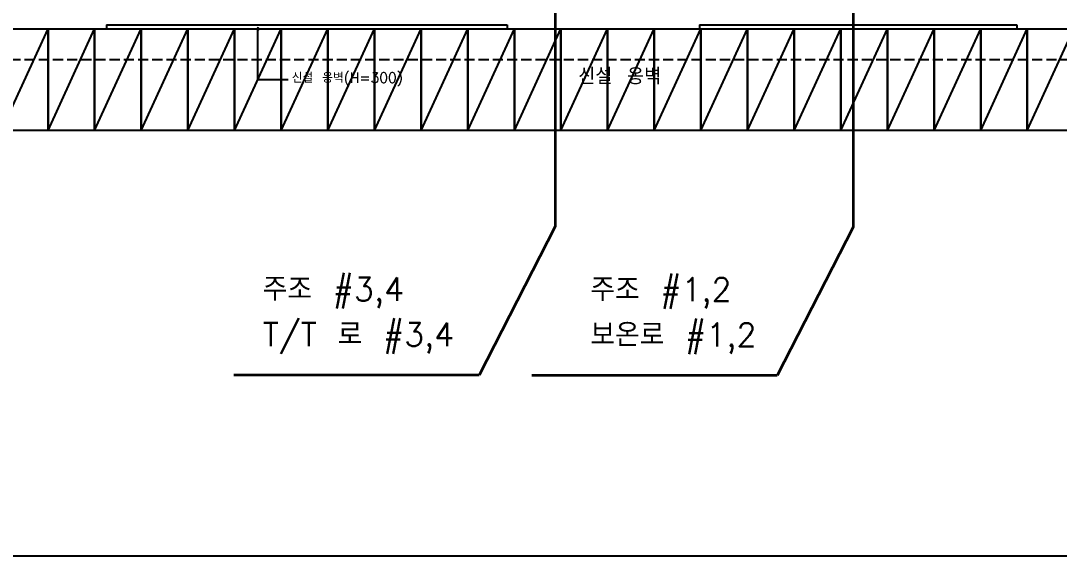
# Model space of a CAD drawing. Header units: millimetres. Extents: x 10462777 to 22643323, y 453826 to 1389191.
# Drawn here: x 11264148 to 11315366, y 540647 to 567033 of the extents above; entities that cross this region are included whole.
import ezdxf
from ezdxf.enums import TextEntityAlignment as Align

# ---------------------------------------------------------------- set-up
doc = ezdxf.new("R2010")
doc.units = ezdxf.units.MM
doc.header["$LTSCALE"] = 200
doc.header["$MEASUREMENT"] = 0
doc.linetypes.add('DASH', pattern=[0.35, 0.25, -0.1])
doc.layers.get('0').update_dxf_attribs({"linetype": 'CONTINUOUS'})
for name, color, linetype in [('253', 253, 'CONTINUOUS'), ('ELE6', 7, 'CONTINUOUS'), ('lea', 7, 'CONTINUOUS'), ('lead', 7, 'CONTINUOUS'), ('park', 8, 'CONTINUOUS'), ('TEXT', 7, 'CONTINUOUS'), ('도면층6', 6, 'CONTINUOUS')]:
    doc.layers.add(name, color=color, linetype=linetype)
doc.styles.add('a1', font='txt.shx ', dxfattribs={"height": 300, "bigfont": ' whgtxt.shx'})
doc.styles.add('HY울릉도L', font='txt.shx ', dxfattribs={"bigfont": ' whgtxt.shx'})

msp = doc.modelspace()

# ---------------------------------------------------------------- linework, layer by layer
at = {"color": 30, "lineweight": 35, "ltscale": 10}
for p, q in [((11305199.97595, 572208.61033), (11305199.97595, 556868.12328)), ((11290500.78729, 571995.17828), (11290500.78729, 556887.43968)), ((11290500.78729, 556887.43968), (11286755.77958, 549568.87585)), ((11305199.97595, 556868.12328), (11301454.96824, 549549.55945)), ((11286755.77958, 549568.87585), (11274653.85745, 549568.87585)), ((11301454.96824, 549549.55945), (11289353.04611, 549549.55945))]:
    msp.add_line(p, q, dxfattribs=at)
at = {"layer": '253'}
for p, q in [((11263191.9773, 561631.90697), (11265491.9773, 566631.90697)), ((11265491.9773, 561631.90697), (11267791.9773, 566631.90697)), ((11267791.9773, 561631.90697), (11270091.9773, 566631.90697)), ((11270091.9773, 561631.90697), (11272391.9773, 566631.90697)), ((11272391.9773, 561631.90697), (11274691.9773, 566631.90697)), ((11274691.9773, 561631.90697), (11276991.9773, 566631.90697)), ((11276991.9773, 561631.90697), (11279291.9773, 566631.90697)), ((11279291.9773, 561631.90697), (11281591.9773, 566631.90697)), ((11281591.9773, 561631.90697), (11283891.9773, 566631.90697)), ((11283891.9773, 561631.90697), (11286191.9773, 566631.90697)), ((11286191.9773, 561631.90697), (11288491.9773, 566631.90697)), ((11288491.9773, 561631.90697), (11290791.9773, 566631.90697)), ((11290791.9773, 561631.90697), (11293091.9773, 566631.90697)), ((11293091.9773, 561631.90697), (11295391.9773, 566631.90697)), ((11295391.9773, 561631.90697), (11297691.9773, 566631.90697)), ((11297691.9773, 561631.90697), (11299991.9773, 566631.90697)), ((11299991.9773, 561631.90697), (11302291.9773, 566631.90697)), ((11302291.9773, 561631.90697), (11304591.9773, 566631.90697)), ((11304591.9773, 561631.90697), (11306891.9773, 566631.90697)), ((11306891.9773, 561631.90697), (11309191.9773, 566631.90697)), ((11309191.9773, 561631.90697), (11311491.9773, 566631.90697)), ((11311491.9773, 561631.90697), (11313791.9773, 566631.90697)), ((11313791.9773, 561631.90697), (11316091.9773, 566631.90697))]:
    msp.add_line(p, q, dxfattribs=at)
at = {"layer": 'ELE6', "ltscale": 10}
for p, q in [((11268381.32522, 566833.38492), (11288131.32522, 566833.38492)), ((11268381.32522, 566833.38492), (11268381.32522, 566633.38492)), ((11268381.32522, 566633.38492), (11288131.32522, 566633.38492)), ((11288131.32522, 566833.38492), (11288131.32522, 566633.38492)), ((11297631.32522, 566833.38492), (11313281.32522, 566833.38492)), ((11297631.32522, 566833.38492), (11297631.32522, 566633.38492)), ((11297631.32522, 566633.38492), (11313281.32522, 566633.38492)), ((11313281.32522, 566833.38492), (11313281.32522, 566633.38492))]:
    msp.add_line(p, q, dxfattribs=at)
at = {"layer": 'lea'}
for start, end in [(29.641184582, 209.641184582), (209.641184582, 29.641184582)]:
    msp.add_arc((11275841.9773, 566631.90697), 48.21429, start, end, dxfattribs=at)
at = {"layer": 'lead'}
for q in [(11275841.9773, 566631.90697), (11277329.33394, 564133.38492)]:
    msp.add_line((11275841.9773, 564133.38492), q, dxfattribs=at)
at = {"layer": 'lead', "color": 4, "linetype": 'DASH', "ltscale": 10}
msp.add_line((11232131.32522, 565133.38492), (11355246.32538, 565133.38492), dxfattribs=at)
at = {"layer": 'park'}
for p, q in [((11263191.9773, 566631.90697), (11265491.9773, 566631.90697)), ((11265491.9773, 566631.90697), (11265491.9773, 561631.90697)), ((11265491.9773, 561631.90697), (11265491.9773, 566631.90697)), ((11265491.9773, 566631.90697), (11267791.9773, 566631.90697)), ((11267791.9773, 566631.90697), (11267791.9773, 561631.90697)), ((11267791.9773, 561631.90697), (11267791.9773, 566631.90697)), ((11267791.9773, 566631.90697), (11270091.9773, 566631.90697)), ((11270091.9773, 566631.90697), (11270091.9773, 561631.90697)), ((11270091.9773, 561631.90697), (11270091.9773, 566631.90697)), ((11270091.9773, 566631.90697), (11272391.9773, 566631.90697)), ((11272391.9773, 566631.90697), (11272391.9773, 561631.90697)), ((11272391.9773, 561631.90697), (11272391.9773, 566631.90697)), ((11272391.9773, 566631.90697), (11274691.9773, 566631.90697)), ((11274691.9773, 566631.90697), (11274691.9773, 561631.90697)), ((11274691.9773, 561631.90697), (11274691.9773, 566631.90697)), ((11274691.9773, 566631.90697), (11276991.9773, 566631.90697)), ((11276991.9773, 566631.90697), (11276991.9773, 561631.90697)), ((11276991.9773, 561631.90697), (11276991.9773, 566631.90697)), ((11276991.9773, 566631.90697), (11279291.9773, 566631.90697)), ((11279291.9773, 566631.90697), (11279291.9773, 561631.90697)), ((11279291.9773, 561631.90697), (11279291.9773, 566631.90697)), ((11279291.9773, 566631.90697), (11281591.9773, 566631.90697)), ((11281591.9773, 566631.90697), (11281591.9773, 561631.90697)), ((11281591.9773, 561631.90697), (11281591.9773, 566631.90697)), ((11281591.9773, 566631.90697), (11283891.9773, 566631.90697)), ((11283891.9773, 566631.90697), (11283891.9773, 561631.90697)), ((11283891.9773, 561631.90697), (11283891.9773, 566631.90697)), ((11283891.9773, 566631.90697), (11286191.9773, 566631.90697)), ((11286191.9773, 566631.90697), (11286191.9773, 561631.90697)), ((11286191.9773, 561631.90697), (11286191.9773, 566631.90697)), ((11286191.9773, 566631.90697), (11288491.9773, 566631.90697)), ((11288491.9773, 566631.90697), (11288491.9773, 561631.90697)), ((11288491.9773, 561631.90697), (11288491.9773, 566631.90697)), ((11288491.9773, 566631.90697), (11290791.9773, 566631.90697)), ((11290791.9773, 566631.90697), (11290791.9773, 561631.90697)), ((11290791.9773, 561631.90697), (11290791.9773, 566631.90697)), ((11290791.9773, 566631.90697), (11293091.9773, 566631.90697)), ((11293091.9773, 566631.90697), (11293091.9773, 561631.90697)), ((11293091.9773, 561631.90697), (11293091.9773, 566631.90697)), ((11293091.9773, 566631.90697), (11295391.9773, 566631.90697)), ((11295391.9773, 566631.90697), (11295391.9773, 561631.90697)), ((11295391.9773, 561631.90697), (11295391.9773, 566631.90697)), ((11295391.9773, 566631.90697), (11297691.9773, 566631.90697)), ((11297691.9773, 566631.90697), (11297691.9773, 561631.90697)), ((11297691.9773, 561631.90697), (11297691.9773, 566631.90697)), ((11297691.9773, 566631.90697), (11299991.9773, 566631.90697)), ((11299991.9773, 566631.90697), (11299991.9773, 561631.90697)), ((11299991.9773, 561631.90697), (11299991.9773, 566631.90697)), ((11299991.9773, 566631.90697), (11302291.9773, 566631.90697)), ((11302291.9773, 566631.90697), (11302291.9773, 561631.90697)), ((11302291.9773, 561631.90697), (11302291.9773, 566631.90697)), ((11302291.9773, 566631.90697), (11304591.9773, 566631.90697)), ((11304591.9773, 566631.90697), (11304591.9773, 561631.90697)), ((11304591.9773, 561631.90697), (11304591.9773, 566631.90697)), ((11304591.9773, 566631.90697), (11306891.9773, 566631.90697)), ((11306891.9773, 566631.90697), (11306891.9773, 561631.90697)), ((11306891.9773, 561631.90697), (11306891.9773, 566631.90697)), ((11306891.9773, 566631.90697), (11309191.9773, 566631.90697)), ((11309191.9773, 566631.90697), (11309191.9773, 561631.90697)), ((11309191.9773, 561631.90697), (11309191.9773, 566631.90697)), ((11309191.9773, 566631.90697), (11311491.9773, 566631.90697)), ((11311491.9773, 566631.90697), (11311491.9773, 561631.90697)), ((11311491.9773, 561631.90697), (11311491.9773, 566631.90697)), ((11311491.9773, 566631.90697), (11313791.9773, 566631.90697)), ((11313791.9773, 566631.90697), (11313791.9773, 561631.90697)), ((11313791.9773, 561631.90697), (11313791.9773, 566631.90697)), ((11313791.9773, 566631.90697), (11316091.9773, 566631.90697)), ((11265491.9773, 561631.90697), (11263191.9773, 561631.90697)), ((11267791.9773, 561631.90697), (11265491.9773, 561631.90697)), ((11270091.9773, 561631.90697), (11267791.9773, 561631.90697)), ((11272391.9773, 561631.90697), (11270091.9773, 561631.90697)), ((11274691.9773, 561631.90697), (11272391.9773, 561631.90697)), ((11276991.9773, 561631.90697), (11274691.9773, 561631.90697)), ((11279291.9773, 561631.90697), (11276991.9773, 561631.90697)), ((11281591.9773, 561631.90697), (11279291.9773, 561631.90697)), ((11283891.9773, 561631.90697), (11281591.9773, 561631.90697)), ((11286191.9773, 561631.90697), (11283891.9773, 561631.90697)), ((11288491.9773, 561631.90697), (11286191.9773, 561631.90697)), ((11290791.9773, 561631.90697), (11288491.9773, 561631.90697)), ((11293091.9773, 561631.90697), (11290791.9773, 561631.90697)), ((11295391.9773, 561631.90697), (11293091.9773, 561631.90697)), ((11297691.9773, 561631.90697), (11295391.9773, 561631.90697)), ((11299991.9773, 561631.90697), (11297691.9773, 561631.90697)), ((11302291.9773, 561631.90697), (11299991.9773, 561631.90697)), ((11304591.9773, 561631.90697), (11302291.9773, 561631.90697)), ((11306891.9773, 561631.90697), (11304591.9773, 561631.90697)), ((11309191.9773, 561631.90697), (11306891.9773, 561631.90697)), ((11311491.9773, 561631.90697), (11309191.9773, 561631.90697)), ((11313791.9773, 561631.90697), (11311491.9773, 561631.90697)), ((11316091.9773, 561631.90697), (11313791.9773, 561631.90697))]:
    msp.add_line(p, q, dxfattribs=at)
at = {"layer": '도면층6'}
msp.add_line((11376498.25441, 540646.87669), (11207429.28781, 540646.87669), dxfattribs=at)

# ---------------------------------------------------------------- texts
at = {"color": 30, "lineweight": 35, "ltscale": 10, "style": 'HY울릉도L'}
for s, p in [('주조 #3,4', (11276081.12994, 553810.20764)), ('주조 #1,2', (11292239.87011, 553790.89124)), ('T/T 로 #3,4', (11276081.12994, 551579.43003)), ('보온로 #1,2', (11292239.87011, 551560.11363))]:
    msp.add_text(s, height=1152, dxfattribs=at).set_placement(p, align=Align.MIDDLE_LEFT)
at = {"layer": 'TEXT', "style": 'a1'}
msp.add_text('신설 옹벽(H=300)', height=499.7827032, dxfattribs=at).set_placement((11277513.86099, 563978.36954))
at = {"layer": 'TEXT', "style": 'HY울릉도L'}
msp.add_text('신설 옹벽', height=800, dxfattribs=at).set_placement((11293688.8253, 564333.38492), align=Align.MIDDLE)

doc.saveas('drawing.dxf')
